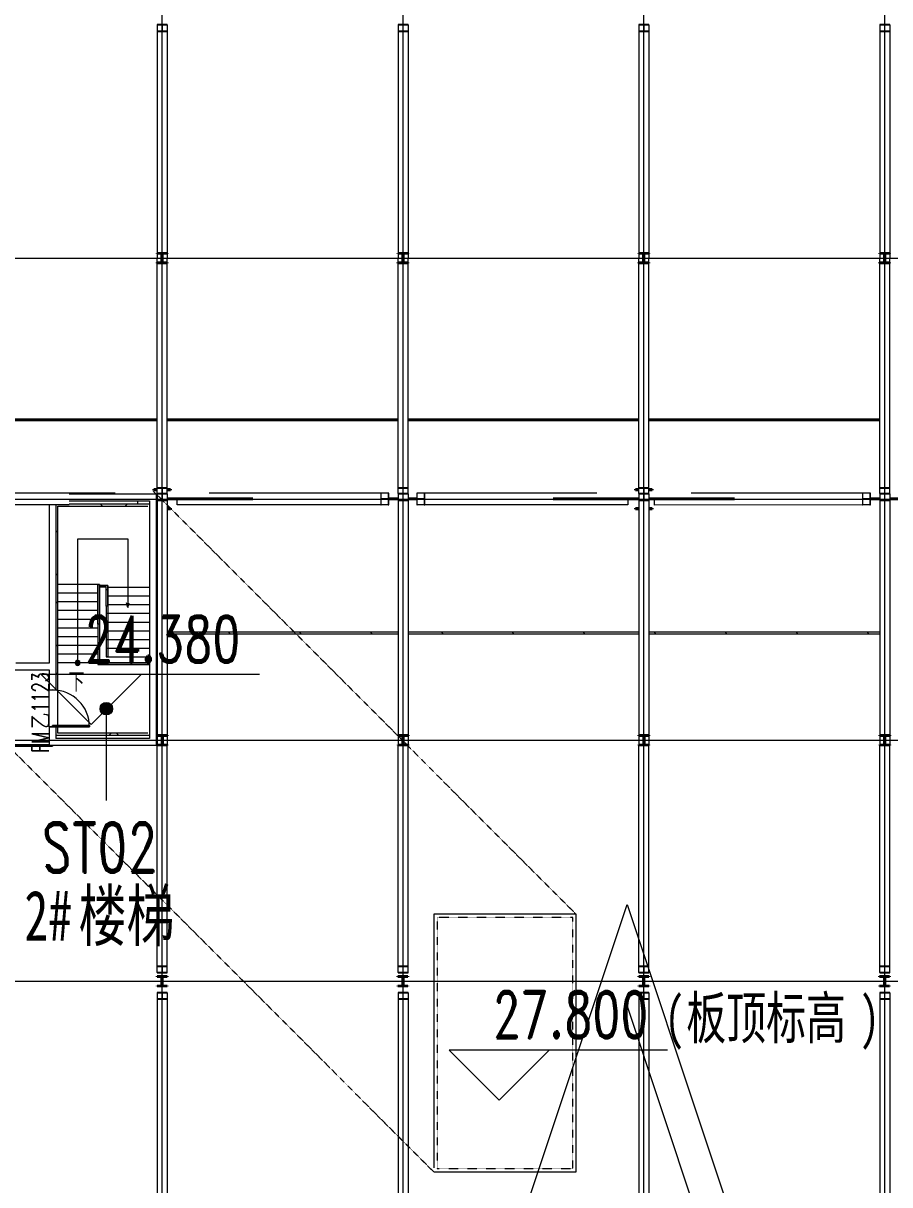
# Model space of a CAD drawing. Header units: millimetres. Extents: x -30000 to 430621, y -31706 to 192400.
# Drawn here: x 17445 to 43350, y 29921 to 64616 of the extents above; entities that cross this region are included whole.
import ezdxf

# ---------------------------------------------------------------- set-up
doc = ezdxf.new("R2010")
doc.units = ezdxf.units.MM
for name, pattern in [('1_1', [2, 1, -1]), ('架空线', [3.97, 2.38, -1.59]), ('轴网线', [22.04, 18.38, -1.83, 0, -1.83])]:
    doc.linetypes.add(name, pattern=pattern)
doc.layers.get('0').update_dxf_attribs({"color": 8})
for name, color, linetype, lineweight in [('A-ANNO-NOTE', 8, 'Continuous', 5), ('A-AREA-IDEN', 8, 'Continuous', 9), ('A-DETL', 8, 'Continuous', 18), ('A-DETL-GENF', 8, 'Continuous', 18), ('A-DETL-THIN', 8, 'Continuous', 5), ('A-DOOR', 8, 'Continuous', 5), ('A-DOOR-IDEN', 8, 'Continuous', 9), ('A-DOOR-OPNG', 8, 'Continuous', 5), ('A-FLOR', 8, 'Continuous', 5), ('A-FLOR-HRAL', 8, 'Continuous', 5), ('A-WALL', 8, 'Continuous', 5), ('A-WALL-PATT', 8, 'Continuous', 9), ('G-IMPT', 8, 'Continuous', 5), ('S-BEAM', 8, 'Continuous', 5), ('S-COLS', 8, 'Continuous', 5), ('S-GRID', 8, 'Continuous', 9), ('S-STRS', 8, 'Continuous', 5)]:
    doc.layers.add(name, color=color, linetype=linetype, lineweight=lineweight)
doc.styles.add('RomanD', font='romand__.ttf', dxfattribs={"width": 0.7, "height": 1500})
doc.styles.add('RomanD_1', font='romand__.ttf', dxfattribs={"width": 0.7, "height": 500})
doc.styles.add('RomanD_2', font='romand__.ttf', dxfattribs={"width": 0.7, "height": 1400})
doc.styles.add('仿宋', font='simfang.ttf', dxfattribs={"width": 0.7, "height": 500})
doc.styles.add('仿宋_2', font='simfang.ttf', dxfattribs={"width": 0.7, "height": 1500})
doc.styles.add('仿宋_3', font='simfang.ttf', dxfattribs={"width": 0.7, "height": 1250})
doc.styles.add('微软雅黑', font='Microsoft YaHei.ttf', dxfattribs={"width": 0.7, "height": 500})
pattern_1 = [(45, (-4e-09, 0), (-1060.66, 1060.66), []), (135, (-4e-09, 0), (-1060.66, -1060.66), [])]

# ---------------------------------------------------------------- blocks, each defined once
blk = doc.blocks.new('钢_柱_焊接H - H600X500X20X30-V43-LAY-4F-1_500-A')
at = {"layer": 'S-COLS', "lineweight": 15, "true_color": 0xdddddd}
h = blk.add_hatch(color=254, dxfattribs=at)
h.paths.add_polyline_path([(250, -300), (250, -270), (150, -270), (150, -300)], flags=0)
h.paths.add_polyline_path([(-150, -300), (-150, -270), (-175, -270), (-175, -300)], flags=0)
h.paths.add_polyline_path([(5, -29), (0, -28), (1, -28)], flags=0)
h.paths.add_polyline_path([(-250, 270), (-150, 270), (-150, 300), (-250, 300)], flags=0)
h.paths.add_polyline_path([(250, 270), (250, 300), (150, 300), (150, 270)], flags=0)
at = {"layer": 'S-COLS', "color": 8, "lineweight": 35, "true_color": 0x777777}
for p, q in [((-250, 300), (-150, 300)), ((-250, 270), (-250, 300)), ((-150, 270), (-250, 270)), ((150, 300), (250, 300)), ((250, 270), (150, 270)), ((250, 300), (250, 270)), ((-175, -270), (-150, -270)), ((-150, -300), (-175, -300)), ((150, -270), (250, -270)), ((250, -300), (150, -300)), ((250, -270), (250, -300))]:
    blk.add_line(p, q, dxfattribs=at)
blk = doc.blocks.new('钢_柱_焊接H - H600X500X20X30-V44-LAY-4F-1_500-A')
at = {"layer": 'S-COLS', "lineweight": 15, "true_color": 0xdddddd}
h = blk.add_hatch(color=254, dxfattribs=at)
h.paths.add_polyline_path([(150, -300), (250, -300), (250, -270), (150, -270), (150, -288)], flags=0)
h.paths.add_polyline_path([(-150, -300), (-150, -270), (-250, -270), (-250, -300)], flags=0)
h.paths.add_polyline_path([(5, -29), (1, -28), (1, -28)], flags=0)
h.paths.add_polyline_path([(-250, 270), (-150, 270), (-150, 300), (-250, 300)], flags=0)
h.paths.add_polyline_path([(250, 270), (250, 300), (150, 300), (150, 270)], flags=0)
at = {"layer": 'S-COLS', "color": 8, "lineweight": 35, "true_color": 0x777777}
for p, q in [((-250, 300), (-150, 300)), ((-250, 270), (-250, 300)), ((-150, 270), (-250, 270)), ((150, 300), (250, 300)), ((250, 270), (150, 270)), ((250, 300), (250, 270)), ((-250, -270), (-150, -270)), ((-250, -300), (-250, -270)), ((-150, -300), (-250, -300)), ((150, -270), (250, -270)), ((250, -300), (150, -300)), ((250, -270), (250, -300))]:
    blk.add_line(p, q, dxfattribs=at)
blk = doc.blocks.new('钢_柱_热轧H - HW300X300-659262-LAY-4F-1_500-A')
at = {"layer": 'S-COLS', "lineweight": 15, "true_color": 0xdddddd}
h = blk.add_hatch(color=254, dxfattribs=at)
h.paths.add_polyline_path([(5, -122), (5, 122), (-5, 122), (-5, -122)], flags=0)
h.paths.add_polyline_path([(9, -131), (5, -122), (-5, -131), (5, -131)], flags=0)
h.paths.add_polyline_path([(-150, -150), (150, -150), (150, -135), (-150, -135), (-150, -150)], flags=0)
h.paths.add_polyline_path([(5, 122), (5, 131), (-5, 129)], flags=0)
h.paths.add_polyline_path([(9, 131), (18, 135), (150, 135), (150, 150), (-150, 150), (-150, 135), (5, 132)], flags=0)
at = {"layer": 'S-COLS', "color": 8, "lineweight": 35, "true_color": 0x777777}
for p, q in [((-150, 150), (150, 150)), ((-150, 135), (-150, 150)), ((-18, 135), (-150, 135)), ((-5, -122), (-5, 122)), ((5, 122), (5, -122)), ((150, 135), (18, 135)), ((150, 150), (150, 135)), ((-150, -135), (-18, -135)), ((-150, -150), (-150, -135)), ((150, -150), (-150, -150)), ((18, -135), (150, -135)), ((150, -135), (150, -150))]:
    blk.add_line(p, q, dxfattribs=at)
for centre, start, end in [((-18, 122), 360, 90), ((18, 122), 90, 180), ((-18, -122), 270, 360), ((18, -122), 180, 270)]:
    blk.add_arc(centre, 13, start, end, dxfattribs=at)
blk = doc.blocks.new('钢_梁_热轧H - HW350X350-658886-LAY-4F-1_500-A')
at = {"layer": 'S-BEAM', "color": 8, "lineweight": 15, "true_color": 0x777777}
for p, q in [((14811, 50583), (14810, 50233)), ((14823, 50583), (14811, 50583)), ((14823, 50427), (14823, 50583)), ((15035, 50583), (14823, 50583)), ((14823, 50233), (14823, 50389)), ((15026, 50414), (14832, 50414)), ((14832, 50402), (15026, 50402)), ((15035, 50389), (15034, 50233)), ((15048, 50583), (15035, 50583)), ((15035, 50583), (15035, 50427)), ((15047, 50233), (15048, 50583)), ((20192, 50577), (15048, 50583)), ((20862, 50350), (20862, 50250)), ((14810, 50233), (14823, 50233)), ((15034, 50233), (14823, 50233)), ((15034, 50233), (15047, 50233)), ((18818, 50228), (15047, 50233))]:
    blk.add_line(p, q, dxfattribs=at)
for centre, start_param, end_param in [((14832, 50427), 1.570796, 3.141593), ((14832, 50389), 0, 1.570796), ((15026, 50427), 3.141593, 4.712389), ((15026, 50389), 4.712389, 6.283185)]:
    blk.add_ellipse(centre, major_axis=(0, 13), ratio=0.677506, start_param=start_param, end_param=end_param, dxfattribs=at)
blk = doc.blocks.new('钢_柱_热轧H - HW300X300-659266-LAY-4F-1_500-A')
at = {"layer": 'S-COLS', "lineweight": 15, "true_color": 0xdddddd}
h = blk.add_hatch(color=254, dxfattribs=at)
h.paths.add_polyline_path([(5, -122), (0, 122), (-5, 122), (0, -122)], flags=0)
h.paths.add_polyline_path([(9, -131), (5, -122), (0, -131), (5, -131)], flags=0)
h.paths.add_polyline_path([(-144, -150), (150, -150), (150, -135), (-150, -135), (-145, -150)], flags=0)
h.paths.add_polyline_path([(5, 122), (5, 131), (-5, 129), (0, 125)], flags=0)
h.paths.add_polyline_path([(9, 131), (18, 135), (150, 135), (150, 150), (-150, 150), (-144, 135), (5, 132)], flags=0)
at = {"layer": 'S-COLS', "color": 8, "lineweight": 35, "true_color": 0x777777}
for p, q in [((-150, 150), (150, 150)), ((-150, 135), (-150, 150)), ((-18, 135), (-150, 135)), ((-5, -122), (-5, 122)), ((5, 122), (5, -122)), ((150, 135), (18, 135)), ((150, 150), (150, 135)), ((-150, -135), (-18, -135)), ((-150, -150), (-150, -135)), ((150, -150), (-150, -150)), ((18, -135), (150, -135)), ((150, -135), (150, -150))]:
    blk.add_line(p, q, dxfattribs=at)
for centre, start, end in [((-18, 122), 360, 90), ((18, 122), 90, 180), ((-18, -122), 270, 360), ((18, -122), 180, 270)]:
    blk.add_arc(centre, 13, start, end, dxfattribs=at)
blk = doc.blocks.new('钢_柱_热轧H - HW300X300-659271-LAY-4F-1_500-A')
at = {"layer": 'S-COLS', "lineweight": 15, "true_color": 0xdddddd}
h = blk.add_hatch(color=254, dxfattribs=at)
h.paths.add_polyline_path([(5, -122), (5, 122), (-5, 122), (-5, -122)], flags=0)
h.paths.add_polyline_path([(9, -131), (5, -122), (-5, -131), (5, -131)], flags=0)
h.paths.add_polyline_path([(-150, -150), (150, -150), (150, -135), (-150, -135)], flags=0)
h.paths.add_polyline_path([(5, 122), (5, 131), (-5, 129)], flags=0)
h.paths.add_polyline_path([(9, 131), (18, 135), (150, 135), (150, 150), (-150, 150), (-145, 135), (5, 132)], flags=0)
at = {"layer": 'S-COLS', "color": 8, "lineweight": 35, "true_color": 0x777777}
for p, q in [((-150, 150), (150, 150)), ((-150, 135), (-150, 150)), ((-18, 135), (-150, 135)), ((-5, -122), (-5, 122)), ((5, 122), (5, -122)), ((150, 135), (18, 135)), ((150, 150), (150, 135)), ((-150, -135), (-18, -135)), ((-150, -150), (-150, -135)), ((150, -150), (-150, -150)), ((18, -135), (150, -135)), ((150, -135), (150, -150))]:
    blk.add_line(p, q, dxfattribs=at)
for centre, start, end in [((-18, 122), 360, 90), ((18, 122), 90, 180), ((-18, -122), 270, 360), ((18, -122), 180, 270)]:
    blk.add_arc(centre, 13, start, end, dxfattribs=at)
blk = doc.blocks.new('钢_梁_焊接H - H300X300X10X15-V125-LAY-4F-1_500-A')
at = {"layer": 'S-BEAM', "color": 8, "lineweight": 15, "true_color": 0x777777}
for p, q in [((21750, 50566), (21450, 50566)), ((21450, 50566), (21450, 50555)), ((21450, 50555), (21595, 50555)), ((21450, 50555), (21450, 50372)), ((21595, 50372), (21450, 50372)), ((21450, 50372), (21450, 50362)), ((21450, 50362), (21750, 50362)), ((21450, 50362), (21450, 43350)), ((21595, 50555), (21595, 50372)), ((21605, 50372), (21605, 50555)), ((21605, 50555), (21750, 50555)), ((21750, 50372), (21605, 50372)), ((21750, 50555), (21750, 50566)), ((21750, 50555), (21750, 50372)), ((21750, 50362), (21750, 50372)), ((21750, 50362), (21750, 43350)), ((21450, 43335), (21450, 43065)), ((21450, 43050), (21450, 43040)), ((21750, 43335), (21750, 43065)), ((21750, 43050), (21750, 43040))]:
    blk.add_line(p, q, dxfattribs=at)
blk = doc.blocks.new('钢_梁_焊接H - H300X300X10X15-V126-LAY-4F-1_500-A')
at = {"layer": 'S-BEAM', "color": 8, "lineweight": 15, "true_color": 0x777777}
for p, q in [((21450, 43040), (21750, 43040)), ((21450, 36449), (21450, 43040)), ((21750, 36449), (21750, 43040)), ((21750, 36449), (21450, 36449)), ((21450, 36449), (21450, 36439)), ((21450, 36439), (21595, 36439)), ((21450, 36262), (21450, 36439)), ((21595, 36439), (21595, 36262)), ((21605, 36262), (21605, 36439)), ((21605, 36439), (21750, 36439)), ((21750, 36439), (21750, 36449)), ((21750, 36262), (21750, 36439)), ((21595, 36262), (21450, 36262)), ((21450, 36262), (21450, 36252)), ((21450, 36252), (21750, 36252)), ((21750, 36262), (21605, 36262)), ((21750, 36252), (21750, 36262))]:
    blk.add_line(p, q, dxfattribs=at)
blk = doc.blocks.new('钢_梁_焊接H - H300X300X10X15-658903-LAY-4F-1_500-A')
at = {"layer": 'S-BEAM', "color": 8, "lineweight": 15, "true_color": 0x777777}
for p, q in [((14550, 35664), (14250, 35664)), ((14250, 35664), (14250, 35654)), ((14250, 35654), (14395, 35654)), ((14250, 35654), (14250, 35477)), ((14395, 35477), (14250, 35477)), ((14250, 35477), (14250, 35467)), ((14250, 35467), (14550, 35467)), ((14250, 35467), (14250, 29021)), ((14395, 35654), (14395, 35477)), ((14405, 35477), (14405, 35654)), ((14405, 35654), (14550, 35654)), ((14550, 35477), (14405, 35477)), ((14550, 35654), (14550, 35664)), ((14550, 35654), (14550, 35477)), ((14550, 35467), (14550, 35477)), ((14550, 35467), (14550, 29021)), ((14550, 29021), (14250, 29021))]:
    blk.add_line(p, q, dxfattribs=at)
blk = doc.blocks.new('钢_梁_焊接H - H300X300X10X15-V128-LAY-4F-1_500-A')
at = {"layer": 'S-BEAM', "color": 8, "lineweight": 15, "true_color": 0x777777}
for p, q in [((21450, 57465), (21450, 57597)), ((21750, 50742), (21750, 57597)), ((21450, 50742), (21450, 57451)), ((21750, 50742), (21450, 50742)), ((21450, 50742), (21450, 50732)), ((21450, 50732), (21595, 50732)), ((21450, 50566), (21450, 50732)), ((21595, 50732), (21595, 50566)), ((21605, 50566), (21605, 50732)), ((21605, 50732), (21750, 50732)), ((21750, 50732), (21750, 50742)), ((21750, 50566), (21750, 50732))]:
    blk.add_line(p, q, dxfattribs=at)
blk = doc.blocks.new('钢_梁_焊接H - H300X300X10X15-V129-LAY-4F-1_500-A')
at = {"layer": 'S-BEAM', "color": 8, "lineweight": 15, "true_color": 0x777777}
for p, q in [((21750, 64582), (21450, 64582)), ((21450, 64582), (21450, 64572)), ((21450, 64572), (21595, 64572)), ((21450, 64572), (21450, 64382)), ((21595, 64572), (21595, 64382)), ((21605, 64382), (21605, 64572)), ((21605, 64572), (21750, 64572)), ((21750, 64572), (21750, 64582)), ((21750, 64572), (21750, 64382)), ((21595, 64382), (21450, 64382)), ((21450, 64382), (21450, 64371)), ((21450, 64371), (21750, 64371)), ((21450, 64371), (21450, 57749)), ((21750, 64382), (21605, 64382)), ((21750, 64371), (21750, 64382)), ((21750, 64371), (21750, 57597)), ((21450, 57735), (21450, 57597))]:
    blk.add_line(p, q, dxfattribs=at)
blk = doc.blocks.new('钢_梁_焊接H - H300X300X10X15-V136-LAY-4F-1_500-A')
at = {"layer": 'S-BEAM', "color": 8, "lineweight": 15, "true_color": 0x777777}
for p, q in [((28950, 50566), (28650, 50566)), ((28650, 50566), (28650, 50555)), ((28650, 50555), (28795, 50555)), ((28650, 50555), (28650, 50372)), ((28795, 50372), (28650, 50372)), ((28650, 50372), (28650, 50362)), ((28650, 50362), (28950, 50362)), ((28650, 50362), (28650, 43350)), ((28795, 50555), (28795, 50372)), ((28805, 50372), (28805, 50555)), ((28805, 50555), (28950, 50555)), ((28950, 50372), (28805, 50372)), ((28950, 50555), (28950, 50566)), ((28950, 50555), (28950, 50372)), ((28950, 50362), (28950, 50372)), ((28950, 50362), (28950, 43350)), ((28650, 43335), (28650, 43065)), ((28650, 43050), (28650, 43040)), ((28950, 43335), (28950, 43065)), ((28950, 43050), (28950, 43040))]:
    blk.add_line(p, q, dxfattribs=at)
blk = doc.blocks.new('钢_梁_焊接H - H300X300X10X15-V138-LAY-4F-1_500-A')
at = {"layer": 'S-BEAM', "color": 8, "lineweight": 15, "true_color": 0x777777}
for p, q in [((28650, 57465), (28650, 57597)), ((28950, 50742), (28950, 57597)), ((28650, 50742), (28650, 57451)), ((28950, 50742), (28650, 50742)), ((28650, 50742), (28650, 50732)), ((28650, 50732), (28795, 50732)), ((28650, 50566), (28650, 50732)), ((28795, 50732), (28795, 50566)), ((28805, 50566), (28805, 50732)), ((28805, 50732), (28950, 50732)), ((28950, 50732), (28950, 50742)), ((28950, 50566), (28950, 50732))]:
    blk.add_line(p, q, dxfattribs=at)
blk = doc.blocks.new('钢_梁_焊接H - H300X300X10X15-V139-LAY-4F-1_500-A')
at = {"layer": 'S-BEAM', "color": 8, "lineweight": 15, "true_color": 0x777777}
for p, q in [((28950, 64582), (28650, 64582)), ((28650, 64582), (28650, 64572)), ((28650, 64572), (28795, 64572)), ((28650, 64572), (28650, 64382)), ((28795, 64572), (28795, 64382)), ((28805, 64382), (28805, 64572)), ((28805, 64572), (28950, 64572)), ((28950, 64572), (28950, 64582)), ((28950, 64572), (28950, 64382)), ((28795, 64382), (28650, 64382)), ((28650, 64382), (28650, 64371)), ((28650, 64371), (28950, 64371)), ((28650, 64371), (28650, 57749)), ((28950, 64382), (28805, 64382)), ((28950, 64371), (28950, 64382)), ((28950, 64371), (28950, 57597)), ((28650, 57735), (28650, 57597))]:
    blk.add_line(p, q, dxfattribs=at)
blk = doc.blocks.new('钢_梁_焊接H - H300X300X10X15-658913-LAY-4F-1_500-A')
at = {"layer": 'S-BEAM', "color": 8, "lineweight": 15, "true_color": 0x777777}
for p, q in [((36150, 50566), (35850, 50566)), ((35850, 50566), (35850, 50555)), ((35850, 50555), (35995, 50555)), ((35850, 50555), (35850, 50372)), ((35995, 50372), (35850, 50372)), ((35850, 50372), (35850, 50362)), ((35850, 50362), (36150, 50362)), ((35850, 50362), (35850, 43350)), ((35995, 50555), (35995, 50372)), ((36005, 50372), (36005, 50555)), ((36005, 50555), (36150, 50555)), ((36150, 50372), (36005, 50372)), ((36150, 50555), (36150, 50566)), ((36150, 50555), (36150, 50372)), ((36150, 50362), (36150, 50372)), ((36150, 50362), (36150, 43350)), ((35850, 43335), (35850, 43065)), ((35850, 43050), (35850, 43040)), ((36150, 43335), (36150, 43065)), ((36150, 43050), (36150, 43040))]:
    blk.add_line(p, q, dxfattribs=at)
blk = doc.blocks.new('钢_梁_焊接H - H300X300X10X15-V147-LAY-4F-1_500-A')
at = {"layer": 'S-BEAM', "color": 8, "lineweight": 15, "true_color": 0x777777}
for p, q in [((35850, 57465), (35850, 57597)), ((36150, 50742), (36150, 57597)), ((35850, 50742), (35850, 57451)), ((36150, 50742), (35850, 50742)), ((35850, 50742), (35850, 50732)), ((35850, 50732), (35995, 50732)), ((35850, 50566), (35850, 50732)), ((35995, 50732), (35995, 50566)), ((36005, 50566), (36005, 50732)), ((36005, 50732), (36150, 50732)), ((36150, 50732), (36150, 50742)), ((36150, 50566), (36150, 50732))]:
    blk.add_line(p, q, dxfattribs=at)
blk = doc.blocks.new('钢_梁_焊接H - H300X300X10X15-V148-LAY-4F-1_500-A')
at = {"layer": 'S-BEAM', "color": 8, "lineweight": 15, "true_color": 0x777777}
for p, q in [((36150, 64582), (35850, 64582)), ((35850, 64582), (35850, 64572)), ((35850, 64572), (35995, 64572)), ((35850, 64572), (35850, 64382)), ((35995, 64572), (35995, 64382)), ((36005, 64382), (36005, 64572)), ((36005, 64572), (36150, 64572)), ((36150, 64572), (36150, 64582)), ((36150, 64572), (36150, 64382)), ((35995, 64382), (35850, 64382)), ((35850, 64382), (35850, 64371)), ((35850, 64371), (36150, 64371)), ((35850, 64371), (35850, 57749)), ((36150, 64382), (36005, 64382)), ((36150, 64371), (36150, 64382)), ((36150, 64371), (36150, 57597)), ((35850, 57735), (35850, 57597))]:
    blk.add_line(p, q, dxfattribs=at)
blk = doc.blocks.new('钢_梁_焊接H - H300X300X10X15-V156-LAY-4F-1_500-A')
at = {"layer": 'S-BEAM', "color": 8, "lineweight": 15, "true_color": 0x777777}
for p, q in [((43050, 57465), (43050, 57597)), ((43350, 50742), (43350, 57597)), ((43050, 50742), (43050, 57451)), ((43350, 50742), (43050, 50742)), ((43050, 50742), (43050, 50732)), ((43050, 50732), (43195, 50732)), ((43050, 50566), (43050, 50732)), ((43195, 50732), (43195, 50566)), ((43205, 50566), (43205, 50732)), ((43205, 50732), (43350, 50732)), ((43350, 50732), (43350, 50742)), ((43350, 50566), (43350, 50732))]:
    blk.add_line(p, q, dxfattribs=at)
blk = doc.blocks.new('钢_梁_焊接H - H300X300X10X15-V157-LAY-4F-1_500-A')
at = {"layer": 'S-BEAM', "color": 8, "lineweight": 15, "true_color": 0x777777}
for p, q in [((43350, 64582), (43050, 64582)), ((43050, 64582), (43050, 64572)), ((43050, 64572), (43195, 64572)), ((43050, 64572), (43050, 64382)), ((43195, 64572), (43195, 64382)), ((43205, 64382), (43205, 64572)), ((43205, 64572), (43350, 64572)), ((43350, 64572), (43350, 64582)), ((43350, 64572), (43350, 64382)), ((43195, 64382), (43050, 64382)), ((43050, 64382), (43050, 64371)), ((43050, 64371), (43350, 64371)), ((43050, 64371), (43050, 57749)), ((43350, 64382), (43205, 64382)), ((43350, 64371), (43350, 64382)), ((43350, 64371), (43350, 57597)), ((43050, 57735), (43050, 57597))]:
    blk.add_line(p, q, dxfattribs=at)
blk = doc.blocks.new('钢_梁_热轧H - HW350X350-659168-LAY-4F-1_500-A')
at = {"layer": 'S-BEAM', "color": 8, "lineweight": 15, "true_color": 0x777777}
for p, q in [((29211, 50583), (29210, 50233)), ((29223, 50583), (29211, 50583)), ((29223, 50427), (29223, 50583)), ((29435, 50583), (29223, 50583)), ((29223, 50233), (29223, 50389)), ((29426, 50414), (29232, 50414)), ((29232, 50402), (29426, 50402)), ((29435, 50389), (29434, 50233)), ((29448, 50583), (29435, 50583)), ((29435, 50583), (29435, 50427)), ((29447, 50233), (29448, 50583)), ((34592, 50577), (29448, 50583)), ((35521, 50375), (35520, 50226)), ((29210, 50233), (29223, 50233)), ((29434, 50233), (29223, 50233)), ((29434, 50233), (29447, 50233)), ((35520, 50226), (29447, 50233))]:
    blk.add_line(p, q, dxfattribs=at)
for centre, start_param, end_param in [((29232, 50427), 1.570796, 3.141593), ((29232, 50389), 0, 1.570796), ((29426, 50427), 3.141593, 4.712389), ((29426, 50389), 4.712389, 6.283185)]:
    blk.add_ellipse(centre, major_axis=(0, 13), ratio=0.677506, start_param=start_param, end_param=end_param, dxfattribs=at)
blk = doc.blocks.new('钢_梁_热轧H - HW350X350-659169-LAY-4F-1_500-A')
at = {"layer": 'S-BEAM', "color": 8, "lineweight": 15, "true_color": 0x777777}
for p, q in [((22044, 50226), (22043, 50375)), ((28133, 50583), (23008, 50577)), ((28146, 50583), (28133, 50583)), ((28133, 50583), (28134, 50233)), ((28146, 50427), (28146, 50583)), ((28357, 50583), (28146, 50583)), ((28147, 50233), (28146, 50389)), ((28349, 50414), (28155, 50414)), ((28155, 50402), (28349, 50402)), ((28370, 50583), (28357, 50583)), ((28357, 50583), (28358, 50427)), ((28358, 50389), (28358, 50233)), ((28371, 50233), (28370, 50583)), ((28134, 50233), (22044, 50226)), ((28134, 50233), (28147, 50233)), ((28358, 50233), (28147, 50233)), ((28358, 50233), (28371, 50233))]:
    blk.add_line(p, q, dxfattribs=at)
for centre, start_param, end_param in [((28155, 50427), 1.570796, 3.141593), ((28155, 50389), 0, 1.570796), ((28349, 50427), 3.141593, 4.712389), ((28349, 50389), 4.712389, 6.283185)]:
    blk.add_ellipse(centre, major_axis=(0, 13), ratio=0.677506, start_param=start_param, end_param=end_param, dxfattribs=at)
blk = doc.blocks.new('钢_梁_热轧H - HW350X350-659171-LAY-4F-1_500-A')
at = {"layer": 'S-BEAM', "color": 8, "lineweight": 15, "true_color": 0x777777}
for p, q in [((36313, 50225), (36312, 50375)), ((42533, 50583), (37408, 50577)), ((42546, 50583), (42533, 50583)), ((42533, 50583), (42534, 50233)), ((42546, 50427), (42546, 50583)), ((42757, 50583), (42546, 50583)), ((42547, 50233), (42546, 50389)), ((42749, 50414), (42555, 50414)), ((42555, 50402), (42749, 50402)), ((42770, 50583), (42757, 50583)), ((42757, 50583), (42758, 50427)), ((42758, 50389), (42758, 50233)), ((42771, 50233), (42770, 50583)), ((42534, 50233), (36313, 50225)), ((42534, 50233), (42547, 50233)), ((42758, 50233), (42547, 50233)), ((42758, 50233), (42771, 50233))]:
    blk.add_line(p, q, dxfattribs=at)
for centre, start_param, end_param in [((42555, 50427), 1.570796, 3.141593), ((42555, 50389), 0, 1.570796), ((42749, 50427), 3.141593, 4.712389), ((42749, 50389), 4.712389, 6.283185)]:
    blk.add_ellipse(centre, major_axis=(0, 13), ratio=0.677506, start_param=start_param, end_param=end_param, dxfattribs=at)
blk = doc.blocks.new('X-ST-F3-04-C-002_HLP2_rvt-1-LAY-4F-1_500-A')
at = {"color": 8, "lineweight": 15, "true_color": 0x777777}
for name, p in [('钢_梁_焊接H - H300X300X10X15-V129-LAY-4F-1_500-A', (0, 0)), ('钢_梁_焊接H - H300X300X10X15-V139-LAY-4F-1_500-A', (0, 0)), ('钢_梁_焊接H - H300X300X10X15-V148-LAY-4F-1_500-A', (0, 0)), ('钢_梁_焊接H - H300X300X10X15-V157-LAY-4F-1_500-A', (0, 0)), ('钢_柱_热轧H - HW300X300-659271-LAY-4F-1_500-A', (21595, 57600)), ('钢_梁_焊接H - H300X300X10X15-V128-LAY-4F-1_500-A', (0, 0)), ('钢_柱_热轧H - HW300X300-659271-LAY-4F-1_500-A', (28795, 57600)), ('钢_梁_焊接H - H300X300X10X15-V138-LAY-4F-1_500-A', (0, 0)), ('钢_柱_热轧H - HW300X300-659271-LAY-4F-1_500-A', (35995, 57600)), ('钢_梁_焊接H - H300X300X10X15-V147-LAY-4F-1_500-A', (0, 0)), ('钢_柱_热轧H - HW300X300-659271-LAY-4F-1_500-A', (43195, 57600)), ('钢_梁_焊接H - H300X300X10X15-V156-LAY-4F-1_500-A', (0, 0)), ('钢_柱_焊接H - H600X500X20X30-V43-LAY-4F-1_500-A', (21600, 50400)), ('钢_柱_焊接H - H600X500X20X30-V44-LAY-4F-1_500-A', (36000, 50400)), ('钢_梁_热轧H - HW350X350-658886-LAY-4F-1_500-A', (0, 0)), ('钢_梁_焊接H - H300X300X10X15-V125-LAY-4F-1_500-A', (0, 0)), ('钢_梁_热轧H - HW350X350-659169-LAY-4F-1_500-A', (0, 0)), ('钢_梁_焊接H - H300X300X10X15-V136-LAY-4F-1_500-A', (0, 0)), ('钢_梁_热轧H - HW350X350-659168-LAY-4F-1_500-A', (0, 0)), ('钢_梁_焊接H - H300X300X10X15-658913-LAY-4F-1_500-A', (0, 0)), ('钢_梁_热轧H - HW350X350-659171-LAY-4F-1_500-A', (0, 0)), ('钢_梁_焊接H - H300X300X10X15-V125-LAY-4F-1_500-A', (21600, 0)), ('钢_柱_热轧H - HW300X300-659262-LAY-4F-1_500-A', (21600, 43200)), ('钢_梁_焊接H - H300X300X10X15-V126-LAY-4F-1_500-A', (0, 0)), ('钢_柱_热轧H - HW300X300-659262-LAY-4F-1_500-A', (28800, 43200)), ('钢_柱_热轧H - HW300X300-659262-LAY-4F-1_500-A', (36000, 43200)), ('钢_柱_热轧H - HW300X300-659262-LAY-4F-1_500-A', (43200, 43200)), ('钢_梁_焊接H - H300X300X10X15-V126-LAY-4F-1_500-A', (21600, 0)), ('钢_柱_热轧H - HW300X300-659266-LAY-4F-1_500-A', (21595, 36000)), ('钢_柱_热轧H - HW300X300-659266-LAY-4F-1_500-A', (28795, 36000)), ('钢_柱_热轧H - HW300X300-659266-LAY-4F-1_500-A', (35995, 36000)), ('钢_柱_热轧H - HW300X300-659266-LAY-4F-1_500-A', (43195, 36000)), ('钢_梁_焊接H - H300X300X10X15-658903-LAY-4F-1_500-A', (7200, 0)), ('钢_梁_焊接H - H300X300X10X15-658903-LAY-4F-1_500-A', (14400, 0)), ('钢_梁_焊接H - H300X300X10X15-658903-LAY-4F-1_500-A', (21600, 0)), ('钢_梁_焊接H - H300X300X10X15-658903-LAY-4F-1_500-A', (28800, 0))]:
    blk.add_blockref(name, p, dxfattribs=at)
for p, rotation in [((7200, 0), 2.414836539451467e-06), ((14400, 0), 9.155702348202485e-06)]:
    blk.add_blockref('钢_梁_焊接H - H300X300X10X15-V126-LAY-4F-1_500-A', p, dxfattribs=dict(at, rotation=rotation))
blk = doc.blocks.new('栏杆扶手 - 栏杆扶手-1750028-LAY-4F-1_500-A')
at = {"layer": 'A-FLOR-HRAL', "lineweight": 15}
for p, q in [((19925, 47205), (19925, 45690)), ((19975, 47205), (19975, 45690)), ((19975, 47205), (19975, 45690)), ((19975, 47205), (19975, 45690)), ((19975, 45690), (19925, 45690)), ((19975, 45690), (19925, 45690)), ((19975, 45690), (19925, 45690))]:
    blk.add_line(p, q, dxfattribs=at)
blk = doc.blocks.new('顶部扶栏类型 - 顶部扶栏_内部_-1750038-LAY-4F-1_500-A')
at = {"layer": 'A-FLOR-HRAL', "lineweight": 15}
for p, q in [((19725, 47820), (19850, 47820)), ((19850, 47770), (19725, 47770)), ((19850, 47820), (19975, 47820)), ((19925, 47770), (19850, 47770)), ((19925, 47695), (19925, 47770)), ((19925, 47205), (19925, 47695)), ((19975, 47695), (19925, 47695)), ((19975, 47820), (19975, 47695)), ((19975, 47695), (19975, 47205)), ((19975, 47205), (19925, 47205))]:
    blk.add_line(p, q, dxfattribs=at)
blk = doc.blocks.new('顶部扶栏类型 - 顶部扶栏_内部_-V401-LAY-4F-1_500-A')
at = {"layer": 'A-FLOR-HRAL', "lineweight": 15}
for p, q in [((19975, 47820), (19725, 47820)), ((19925, 47770), (19725, 47770)), ((19925, 47695), (19925, 47770)), ((19925, 47205), (19925, 47695)), ((19975, 47695), (19975, 47820)), ((19975, 47205), (19975, 47695))]:
    blk.add_line(p, q, dxfattribs=at)
blk = doc.blocks.new('顶部扶栏类型 - 顶部扶栏_内部_-1750632-LAY-4F-1_500-A')
at = {"layer": 'A-FLOR-HRAL', "lineweight": 15}
for p, q in [((19675, 47850), (19725, 47850)), ((19675, 46666), (19675, 47850)), ((19725, 47850), (19725, 46666)), ((19725, 46666), (19675, 46666))]:
    blk.add_line(p, q, dxfattribs=at)
blk = doc.blocks.new('顶部扶栏类型 - 顶部扶栏_内部_-V402-LAY-4F-1_500-A')
at = {"layer": 'A-FLOR-HRAL', "lineweight": 15}
for p, q in [((19724.6, 47850), (19674.6, 47850)), ((19674.6, 47850), (19674.6, 45584.6)), ((19724.6, 47850), (19724.6, 45584.6)), ((19674.6, 45584.6), (19674.6, 45459.6)), ((19674.6, 45459.6), (21224.999472, 45459.6)), ((19724.6, 45584.6), (19724.6, 45509.6)), ((19724.6, 45509.6), (21224.999472, 45509.6))]:
    blk.add_line(p, q, dxfattribs=at)
blk = doc.blocks.new('下楼梯路径-C - 顺砌剖面-1882489-LAY-4F-1_500-A')
at = {"layer": 'A-DETL-GENF', "true_color": 0x808080}
blk.add_hatch(color=8, dxfattribs=at).paths.add_polyline_path([(613, -1180), (621, -1198), (648, -1226), (686, -1236), (723, -1226), (751, -1198), (761, -1161), (751, -1123), (736, -1106), (705, -1088), (676, -1088), (648, -1096), (621, -1123), (613, -1142)], flags=0)
at = {"layer": 'A-DETL-GENF'}
for p, q in [((-964, 339), (-1109, 378)), ((-3014, -1161), (-3014, 339)), ((-3014, 339), (-964, 339)), ((-964, 339), (-1109, 300)), ((613, -1161), (-3014, -1161)), ((686, -1161), (613, -1161))]:
    blk.add_line(p, q, dxfattribs=at)
for start, end in [(360, 180), (180, 360)]:
    blk.add_arc((686, -1161), 75, start, end, dxfattribs=at)
blk = doc.blocks.new('AR-F3-00-STA-001_HLP2_rvt-1-LAY-4F-1_500-A')
at = {"layer": 'S-STRS', "lineweight": 15}
for p, q in [((19675, 47850), (18481, 47850)), ((19675, 47590), (18481, 47590)), ((19725, 47850), (19725, 47820)), ((19725, 47770), (19725, 47590)), ((19725, 47590), (19725, 47330)), ((19975, 47770), (21225, 47770)), ((19675, 47330), (18481, 47330)), ((19725, 47330), (19725, 47070)), ((19975, 47510), (21225, 47510)), ((19975, 47250), (21225, 47250)), ((19675, 47070), (18481, 47070)), ((19725, 47070), (19725, 46810)), ((19956, 46990), (21225, 46990)), ((19675, 46810), (18481, 46810)), ((19675, 46550), (18481, 46550)), ((19725, 46810), (19725, 46550)), ((19725, 46550), (19725, 46290)), ((19950, 46730), (21225, 46730)), ((19675, 46290), (18481, 46290)), ((19725, 46290), (19725, 46030)), ((19937, 46210), (21225, 46210)), ((19943, 46470), (21225, 46470)), ((19675, 46030), (18481, 46030)), ((19725, 46030), (19725, 45770)), ((19931, 45950), (21225, 45950)), ((19675, 45770), (18481, 45770)), ((19000, 45510), (18481, 45510)), ((19015, 45510), (19000, 45510)), ((19145, 45510), (19020, 45510)), ((19675, 45510), (19150, 45510)), ((19725, 45770), (19725, 45510)), ((21225, 45510), (19725, 45510)), ((19925, 45690), (21225, 45690))]:
    blk.add_line(p, q, dxfattribs=at)
at = {"layer": 'S-STRS', "linetype": '架空线', "lineweight": 15}
for p, q in [((19675, 47850), (18481, 47850)), ((19675, 47590), (18481, 47590)), ((19975, 47770), (21225, 47770)), ((19675, 47330), (18481, 47330)), ((19975, 47510), (21225, 47510)), ((19975, 47250), (21225, 47250)), ((19675, 47070), (18481, 47070)), ((19956, 46990), (21225, 46990)), ((19675, 46810), (18481, 46810)), ((19675, 46550), (18481, 46550)), ((19950, 46730), (21225, 46730)), ((19675, 46290), (18481, 46290)), ((19937, 46210), (21225, 46210)), ((19943, 46470), (21225, 46470)), ((19675, 46030), (18481, 46030)), ((19931, 45950), (21225, 45950)), ((19675, 45770), (18481, 45770)), ((19000, 45510), (18481, 45510)), ((19015, 45510), (19000, 45510)), ((19145, 45510), (19020, 45510)), ((19675, 45510), (19150, 45510)), ((19925, 45690), (21225, 45690))]:
    blk.add_line(p, q, dxfattribs=at)
at = {"lineweight": 15, "rotation": 269.9999999999995}
blk.add_blockref('下楼梯路径-C - 顺砌剖面-1882489-LAY-4F-1_500-A', (20236, 46196), dxfattribs=at)
at = {"color": 163, "lineweight": 15, "true_color": 0x667fcc}
for name in ['顶部扶栏类型 - 顶部扶栏_内部_-1750632-LAY-4F-1_500-A', '顶部扶栏类型 - 顶部扶栏_内部_-V402-LAY-4F-1_500-A', '顶部扶栏类型 - 顶部扶栏_内部_-1750038-LAY-4F-1_500-A', '顶部扶栏类型 - 顶部扶栏_内部_-V401-LAY-4F-1_500-A', '栏杆扶手 - 栏杆扶手-1750028-LAY-4F-1_500-A']:
    blk.add_blockref(name, (0, 0), dxfattribs=at)
at = {"layer": 'A-ANNO-NOTE', "color": 7, "lineweight": 15, "insert": (18798, 45206), "char_height": 500, "width": 673.42, "attachment_point": 1, "style": '仿宋'}
blk.add_mtext('\\f仿宋|b0|i0|c134|p49|;\\W.7;下', dxfattribs=at)
blk = doc.blocks.new('单扇平开防火门_带观察窗 - FM乙1123-V3-LAY-4F-1_500-A')
at = {"layer": 'A-DOOR'}
for p, q in [((550, 1100), (510, 1100)), ((510, 1100), (510, 0)), ((510, 1100), (550, 1100)), ((510, 900), (510, 1100)), ((550, 0), (550, 1100)), ((550, 1100), (550, 900)), ((510, 700), (510, 900)), ((510, 0), (510, 700)), ((550, 900), (550, 700)), ((550, 700), (550, 0)), ((510, 0), (550, 0)), ((550, 0), (510, 0))]:
    blk.add_line(p, q, dxfattribs=at)
blk.add_arc((550, 0), 1100, 90, 180, dxfattribs=at)
at = {"layer": 'A-DOOR-OPNG'}
for p, q in [((-550, -100), (-550, 100)), ((550, -99), (550, 100))]:
    blk.add_line(p, q, dxfattribs=at)
blk = doc.blocks.new('顶部扶栏类型 - 顶部扶栏_内部_-3241268-LAY-4F-1_500-A')
at = {"layer": 'A-FLOR-HRAL'}
for p, q in [((14550, 52800), (21450, 52800)), ((21450, 52750), (14550, 52750)), ((21750, 52800), (28650, 52800)), ((28650, 52750), (21750, 52750)), ((28950, 52800), (35850, 52800)), ((35850, 52750), (28950, 52750)), ((36150, 52800), (43050, 52800)), ((43050, 52750), (36150, 52750))]:
    blk.add_line(p, q, dxfattribs=at)
blk = doc.blocks.new('顶部扶栏类型 - 顶部扶栏_内部_-V429-LAY-4F-1_500-A')
at = {"layer": 'A-FLOR-HRAL'}
for p, q in [((14550, 52800), (21450, 52800)), ((14550, 52750), (21450, 52750)), ((21750, 52800), (28650, 52800)), ((21750, 52750), (28650, 52750)), ((28950, 52800), (35850, 52800)), ((28950, 52750), (35850, 52750)), ((36150, 52800), (43050, 52800)), ((36150, 52750), (43050, 52750))]:
    blk.add_line(p, q, dxfattribs=at)
blk = doc.blocks.new('顶部扶栏类型 - 顶部扶栏_内部_-3241397-LAY-4F-1_500-A')
at = {"layer": 'A-FLOR-HRAL'}
for p, q in [((18325, 43025), (14400, 43025)), ((14450, 43075), (18225, 43075)), ((18325, 43050), (18325, 43025))]:
    blk.add_line(p, q, dxfattribs=at)
blk = doc.blocks.new('顶部扶栏类型 - 顶部扶栏_内部_-V436-LAY-4F-1_500-A')
at = {"layer": 'A-FLOR-HRAL'}
for p, q in [((14400, 43025), (18325, 43025)), ((14450, 43075), (18225, 43075)), ((18325, 43050), (18325, 43025))]:
    blk.add_line(p, q, dxfattribs=at)
blk = doc.blocks.new('顶部扶栏类型 - 顶部扶栏_内部_-3241686-LAY-4F-1_500-A')
at = {"layer": 'A-FLOR-HRAL'}
for p, q in [((21750, 50425), (24311, 50425)), ((24311, 50375), (21750, 50375)), ((28371, 50425), (28650, 50425)), ((28650, 50375), (28371, 50375)), ((28950, 50425), (29210, 50425)), ((29210, 50375), (28950, 50375)), ((33289, 50425), (35850, 50425)), ((35850, 50375), (33289, 50375)), ((36150, 50425), (38711, 50425)), ((38711, 50375), (36150, 50375)), ((42771, 50425), (43050, 50425)), ((43050, 50375), (42771, 50375)), ((43350, 50425), (43610, 50425)), ((43610, 50375), (43350, 50375)), ((47689, 50425), (50250, 50425)), ((50250, 50375), (47689, 50375)), ((50550, 50425), (53111, 50425)), ((53111, 50375), (50550, 50375)), ((57171, 50425), (57450, 50425)), ((57450, 50375), (57171, 50375)), ((57750, 50425), (58010, 50425)), ((58010, 50375), (57750, 50375)), ((62089, 50525), (64650, 50525)), ((64650, 50475), (62089, 50475)), ((64950, 50525), (65050, 50525)), ((65050, 50475), (64950, 50475)), ((65050, 50525), (65050, 50475))]:
    blk.add_line(p, q, dxfattribs=at)
blk = doc.blocks.new('顶部扶栏类型 - 顶部扶栏_内部_-V449-LAY-4F-1_500-A')
at = {"layer": 'A-FLOR-HRAL'}
for p, q in [((24311, 50425), (21750, 50425)), ((24311, 50375), (21750, 50375)), ((28650, 50425), (28371, 50425)), ((28650, 50375), (28371, 50375)), ((29210, 50425), (28950, 50425)), ((29210, 50375), (28950, 50375)), ((35850, 50425), (33289, 50425)), ((35850, 50375), (33289, 50375)), ((38711, 50425), (36150, 50425)), ((38711, 50375), (36150, 50375)), ((43050, 50425), (42771, 50425)), ((43050, 50375), (42771, 50375)), ((43610, 50425), (43350, 50425)), ((43610, 50375), (43350, 50375)), ((50250, 50425), (47689, 50425)), ((50250, 50375), (47689, 50375)), ((53111, 50425), (50550, 50425)), ((53111, 50375), (50550, 50375)), ((57450, 50425), (57171, 50425)), ((57450, 50375), (57171, 50375)), ((58010, 50425), (57750, 50425)), ((58010, 50375), (57750, 50375)), ((64650, 50525), (62089, 50525)), ((64650, 50475), (62089, 50475)), ((65050, 50525), (64950, 50525)), ((65050, 50475), (64950, 50475)), ((65050, 50475), (65050, 50525))]:
    blk.add_line(p, q, dxfattribs=at)
blk = doc.blocks.new('分区-小比例 - 分区-小比例_dwg-3125162-LAY-4F-1_500-A')
at = {"layer": 'G-IMPT', "color": 9, "true_color": 0xbababa}
blk.add_line((40498, 63179), (46565, 44949), dxfattribs=at)
at = {"layer": 'G-IMPT', "color": 9, "true_color": 0xbababa, "flags": 128}
blk.add_lwpolyline([(33411, 44949), (40498, 66212), (47586, 44949)], dxfattribs=at)
blk = doc.blocks.new('分区-小比例 - A-1058767-LAY-4F-1_500-A')
blk.add_blockref('分区-小比例 - 分区-小比例_dwg-3125162-LAY-4F-1_500-A', (5054, 3407))
blk = doc.blocks.new('高程点-说明仿宋-2 - 高程点-说明仿宋-2-1141479-LAY-4F-1_500-A')
at = {"layer": 'A-ANNO-NOTE', "lineweight": 18}
for p, q in [((10.062, 2.987), (-2.987, 2.987)), ((0, 0), (-2.987, 2.987)), ((0, 0), (2.987, 2.987))]:
    blk.add_line(p, q, dxfattribs=at)

msp = doc.modelspace()

# ---------------------------------------------------------------- hatches: boundary and pattern name
at = {"layer": 'A-AREA-IDEN', "lineweight": 18}
h = msp.add_hatch(color=256, dxfattribs=at)
edge = h.paths.add_edge_path(flags=0)
edge.add_arc((19929, 44141.8), 187.5, 0, 360)
at = {"layer": 'A-WALL-PATT', "lineweight": 5}
h = msp.add_hatch(dxfattribs=at)
h.set_pattern_fill('FP_13', color=256, style=0, pattern_type=2)
h.set_pattern_definition(pattern_1)
h.paths.add_polyline_path([(18481, 43350), (18481, 43600), (18425, 43600), (18425, 43350)], flags=0)
h.paths.add_polyline_path([(18481, 44700), (18481, 50194), (18425, 50194), (18425, 44700)], flags=0)
h = msp.add_hatch(dxfattribs=at)
h.set_pattern_fill('FP_13', color=256, style=0, pattern_type=2)
h.set_pattern_definition(pattern_1)
h.paths.add_polyline_path([(20862.6, 50194), (21225, 50194), (21225, 50250), (18818.4, 50250), (18818.3, 50228.5), (18481, 50225.9), (18481, 50194), (18555.5, 50194)], flags=0)
h = msp.add_hatch(dxfattribs=at)
h.set_pattern_fill('FP_14', color=256, style=0, pattern_type=2)
h.set_pattern_definition([(135, (-4e-09, 0), (-1060.66, -1060.66), [])])
h.paths.add_polyline_path([(43050, 46375), (43050, 46425), (36150, 46425), (36150, 46375), (40902, 46375)], flags=0)
h.paths.add_polyline_path([(21450, 46375), (21450, 46425), (21425, 46425), (21425, 46375)], flags=0)
h.paths.add_polyline_path([(60975, 46375), (60975, 46425), (57750, 46425), (57750, 46375), (60843.1, 46375)], flags=0)
h.paths.add_polyline_path([(21750, 46375), (28650, 46375), (28650, 46425), (21750, 46425)], flags=0)
h.paths.add_polyline_path([(57450, 46375), (57450, 46425), (50550, 46425), (50550, 46375), (54196.1, 46375)], flags=0)
h.paths.add_polyline_path([(28950, 46375), (35850, 46375), (35850, 46425), (28950, 46425)], flags=0)
h.paths.add_polyline_path([(50250, 46375), (50250, 46425), (43350, 46425), (43350, 46375)], flags=0)
h = msp.add_hatch(dxfattribs=at)
h.set_pattern_fill('FP_13', color=256, style=0, pattern_type=2)
h.set_pattern_definition(pattern_1)
h.paths.add_polyline_path([(20960.9, 43350), (21225, 43350), (21225, 43406), (18481, 43406), (18481, 43350), (18509.4, 43350)], flags=0)

# ---------------------------------------------------------------- linework, layer by layer
at = {"layer": 'A-AREA-IDEN', "lineweight": 18}
msp.add_line((19929, 44141.8), (19923.3, 41394.7), dxfattribs=at)
msp.add_circle((19929, 44141.8), 187.5, dxfattribs=at)
at = {"layer": 'A-DETL', "linetype": '1_1', "lineweight": 5}
for p, q in [((21325, 50650), (33972.4, 38002.6)), ((17075, 42950), (29722.4, 30302.6)), ((29822.4, 37902.6), (29822.4, 30402.6)), ((33872.4, 37902.6), (29822.4, 37902.6)), ((33872.4, 30402.6), (33872.4, 37902.6)), ((29822.4, 30402.6), (33872.4, 30402.6))]:
    msp.add_line(p, q, dxfattribs=at)
at = {"layer": 'A-DETL-THIN'}
for p, q in [((29722.4, 38002.6), (29722.4, 30427.6)), ((33972.4, 38002.6), (29722.4, 38002.6)), ((33972.4, 30302.6), (33972.4, 38002.6)), ((29722.4, 30302.6), (33972.4, 30302.6))]:
    msp.add_line(p, q, dxfattribs=at)
at = {"layer": 'A-FLOR'}
msp.add_line((21425, 50400), (21450, 50400), dxfattribs=at)
at = {"layer": 'A-WALL', "lineweight": 9}
for p, q in [((18818.5, 50350), (21225, 50350)), ((21425, 50550), (18818.7, 50550)), ((21225, 50350), (21225, 43250)), ((21425, 43050), (21425, 50550)), ((18225, 50229.2), (18225, 45500)), ((18425, 50229), (18425, 44700)), ((18225, 45500), (17225, 45500)), ((17025, 45300), (18225, 45300)), ((18225, 45300), (18225, 44700)), ((18225, 44700), (18425, 44700)), ((18325, 43600), (18225, 43600)), ((18225, 43600), (18225, 43050)), ((18425, 43600), (18425, 43250)), ((18225, 43050), (21425, 43050)), ((21225, 43250), (18425, 43250))]:
    msp.add_line(p, q, dxfattribs=at)
at = {"layer": 'A-WALL'}
for p, q in [((18481, 43640), (18481, 50194)), ((18481, 50194), (21169, 50194)), ((21225, 50250), (18818.4, 50250)), ((21450, 46425), (21425, 46425)), ((21425, 46375), (21450, 46375)), ((28650, 46425), (21750, 46425)), ((21750, 46375), (28650, 46375)), ((35850, 46425), (28950, 46425)), ((28950, 46375), (35850, 46375)), ((43050, 46425), (36150, 46425)), ((36150, 46375), (43050, 46375)), ((18225, 43600), (18225, 44700)), ((18425, 44700), (18481, 44700)), ((18481, 43406), (18481, 43600)), ((21169, 43406), (18481, 43406)), ((18425, 43350), (21225, 43350))]:
    msp.add_line(p, q, dxfattribs=at)
at = {"layer": 'S-GRID', "linetype": '轴网线'}
for p, q in [((21600, -17706.2), (21600, 174400)), ((28800, -17706.2), (28800, 174400)), ((36000, -17706.2), (36000, 174400)), ((43200, -17706.2), (43200, 174400)), ((-16000, 57600), (308800, 57600)), ((-16000, 50400), (308800, 50400)), ((-16000, 43200), (308800, 43200)), ((-16000, 36000), (308800, 36000))]:
    msp.add_line(p, q, dxfattribs=at)

# ---------------------------------------------------------------- block references
at = {"lineweight": 5}
for name in ['AR-F3-00-STA-001_HLP2_rvt-1-LAY-4F-1_500-A', 'X-ST-F3-04-C-002_HLP2_rvt-1-LAY-4F-1_500-A']:
    msp.add_blockref(name, (0, 0), dxfattribs=at)
at = {"layer": 'A-ANNO-NOTE', "lineweight": 18, "xscale": 500, "yscale": 500, "zscale": 500}
for p in [(19473.7, 43668.2), (31672.9, 32452.6)]:
    msp.add_blockref('高程点-说明仿宋-2 - 高程点-说明仿宋-2-1141479-LAY-4F-1_500-A', p, dxfattribs=at)
at = {"layer": 'A-DETL-GENF', "lineweight": 5}
msp.add_blockref('分区-小比例 - A-1058767-LAY-4F-1_500-A', (-10056.6, -31326.9), dxfattribs=at)
at = {"layer": 'A-DOOR', "rotation": 269.9999999999997}
msp.add_blockref('单扇平开防火门_带观察窗 - FM乙1123-V3-LAY-4F-1_500-A', (18325, 44150), dxfattribs=at)
at = {"layer": 'A-FLOR-HRAL'}
for name in ['顶部扶栏类型 - 顶部扶栏_内部_-3241268-LAY-4F-1_500-A', '顶部扶栏类型 - 顶部扶栏_内部_-V429-LAY-4F-1_500-A', '顶部扶栏类型 - 顶部扶栏_内部_-3241397-LAY-4F-1_500-A', '顶部扶栏类型 - 顶部扶栏_内部_-V436-LAY-4F-1_500-A', '顶部扶栏类型 - 顶部扶栏_内部_-3241686-LAY-4F-1_500-A', '顶部扶栏类型 - 顶部扶栏_内部_-V449-LAY-4F-1_500-A']:
    msp.add_blockref(name, (0, 0), dxfattribs=at)

# ---------------------------------------------------------------- texts
at = {"layer": 'A-ANNO-NOTE', "lineweight": 9, "attachment_point": 1}
for s, insert, char_height, width, style in [('24.380', (19276.9, 46917.2), 1400, 6229.112, 'RomanD_2'), ('27.800', (31476.2, 35701.6), 1400, 6229.112, 'RomanD_2'), ('\\f仿宋|b0|i0|c134|p49|;\\W.7;(', (36617.7, 35533.9), 1250, 785.654, '仿宋_3'), ('板顶标高', (37265.9, 35533.9), 1250, 6285.23, '仿宋_3'), ('\\f仿宋|b0|i0|c134|p49|;\\W.7;)', (42451.8, 35533.9), 1250, 785.654, '仿宋_3')]:
    msp.add_mtext(s, dxfattribs=dict(at, insert=insert, char_height=char_height, width=width, style=style))
at = {"layer": 'A-AREA-IDEN', "char_height": 1500, "attachment_point": 1}
for s, insert, width, style in [('ST02', (17995.3, 40744.9), 4657.804, 'RomanD'), ('楼梯', (19100.8, 38710.8), 3928.269, '仿宋_2'), ('2#', (17480.3, 38710.8), 1964.134, '仿宋_2')]:
    msp.add_mtext(s, dxfattribs=dict(at, insert=insert, width=width, style=style))
at = {"layer": 'A-DOOR-IDEN', "char_height": 500, "attachment_point": 1, "rotation": 90}
for s, insert, width, style in [('1123', (17706.8, 44029), 1683.544, 'RomanD_1'), ('\\f微软雅黑|b0|i0|c134|p34|;\\W.7;乙', (17706.8, 43542.8), 589.24, '微软雅黑'), ('FM', (17706.8, 42825.1), 869.831, 'RomanD_1')]:
    msp.add_mtext(s, dxfattribs=dict(at, insert=insert, width=width, style=style))

doc.saveas('drawing.dxf')
